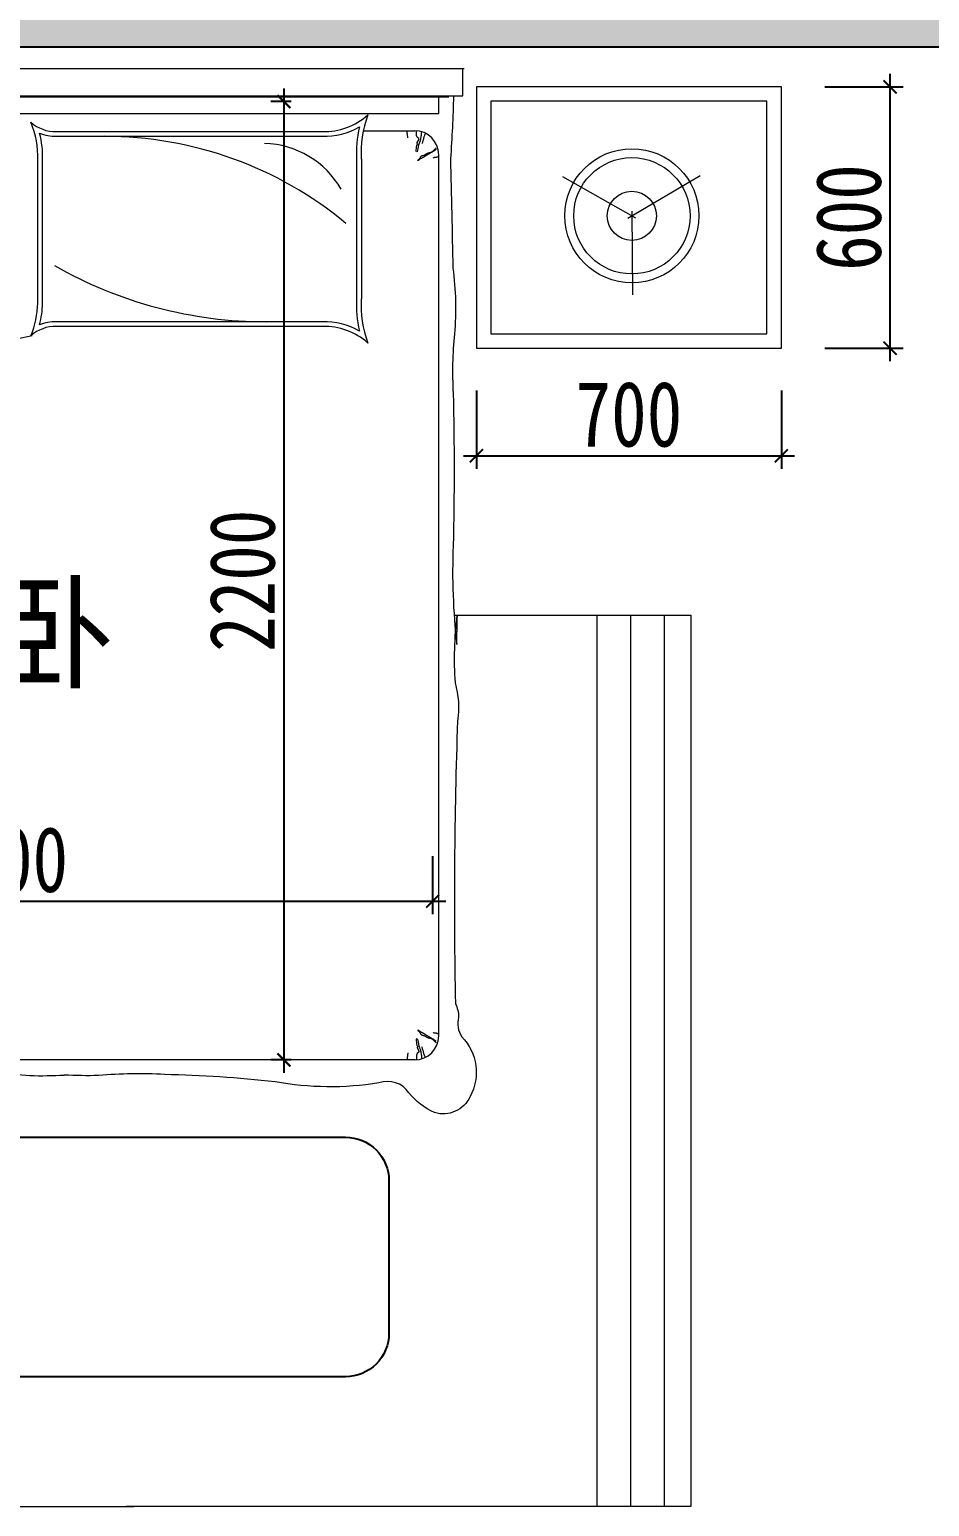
# Model space of a CAD drawing. Header units: millimetres. Extents: x -41640 to 3079702, y -5257903 to 68462.
# Drawn here: x -35154 to -33088, y 47107 to 50497 of the extents above; entities that cross this region are included whole.
import ezdxf

# ---------------------------------------------------------------- set-up
doc = ezdxf.new("R2010")
doc.units = ezdxf.units.MM
doc.header["$LTSCALE"] = 10
doc.layers.get('0').update_dxf_attribs({"color": 255})
doc.layers.get('Defpoints').update_dxf_attribs({"color": 255})
doc.layers.add('0008原建筑墙柱体', color=145, linetype='Continuous')
doc.layers.add('WALL', color=255, linetype='Continuous')
doc.layers.add('FURNITURE', color=2, linetype='Continuous', lineweight=5)
doc.styles.add('(图框)宋体', font='', dxfattribs={"width": 0.8})
doc.styles.get("Standard").update_dxf_attribs({"font": ''})
doc.styles.add('邓林', font='simhei.ttf')
doc.styles.get('(图框)宋体').set_extended_font_data('SimSun')
doc.styles.get('Standard').set_extended_font_data('SimSun')
doc.dimstyles.get("Standard").update_dxf_attribs({"dimtxt": 0.18, "dimasz": 0.18, "dimexe": 0.18, "dimexo": 0.0625, "dimgap": 0.09, "dimtad": 0, "dimtih": 1, "dimtoh": 1, "dimdec": 4, "dimzin": 0, "dimdsep": 46, "dimtxsty": 'Standard', "dimcen": 0.09, "dimadec": 0, "dimazin": 0, "dimtfac": 1, "dimtdec": 4, "dimtofl": 0, "dimtmove": 0, "dimatfit": 3, "dimfxl": 1, "dimtolj": 1, "dimtzin": 0, "dimarcsym": 0})

# ---------------------------------------------------------------- blocks, each defined once
blk = doc.blocks.new('_ArchTick')
at = {"color": 0, "linetype": 'ByBlock', "const_width": 0.15}
blk.add_lwpolyline([(-0.5, -0.5), (0.5, 0.5)], dxfattribs=at)
blk = doc.blocks.new('*D447')
at = {"color": 250, "lineweight": -2}
for p, q in [((-36228.6, 48597.1), (-36228.6, 48466.4)), ((-34228.4, 48599.7), (-34228.4, 48466.4)), ((-36258.6, 48496.4), (-34198.4, 48496.4))]:
    blk.add_line(p, q, dxfattribs=at)
at = {"layer": 'Defpoints', "color": 0, "lineweight": 30}
for p in [(-36228.6, 48627.1), (-34228.4, 48629.7), (-34228.4, 48496.4)]:
    blk.add_point(p, dxfattribs=at)
at = {"color": 250, "lineweight": -2, "xscale": 30, "yscale": 30, "zscale": 30, "rotation": 180}
blk.add_blockref('_ArchTick', (-36228.6, 48496.4), dxfattribs=at)
at = {"color": 250, "lineweight": -2, "xscale": 30, "yscale": 30, "zscale": 30}
blk.add_blockref('_ArchTick', (-34228.4, 48496.4), dxfattribs=at)
at = {"color": 45, "insert": (-35228.5, 48591.4), "char_height": 150, "attachment_point": 5, "style": '(图框)宋体', "bg_fill": 3, "box_fill_scale": 1.1, "bg_fill_color": 256, "bg_fill_true_color": 13158600, "bg_fill_transparency": 6184972}
blk.add_mtext('2000', dxfattribs=at)
blk = doc.blocks.new('_Dot')
at = {"color": 0, "linetype": 'ByBlock', "lineweight": -2}
blk.add_line((-0.5, 0), (-1, 0), dxfattribs=at)
at = {"color": 0, "linetype": 'ByBlock', "const_width": 0.5}
blk.add_lwpolyline([(-0.25, 0, 1), (0.25, 0, 1)], format="xyb", close=True, dxfattribs=at)
blk = doc.blocks.new('DOT')
at = {"color": 0, "linetype": 'ByBlock'}
blk.add_line((-0.35, 0), (-1, 0), dxfattribs=at)
at = {"color": 0, "linetype": 'ByBlock', "const_width": 0.35}
blk.add_lwpolyline([(-0.175, 0, 1), (0.175, 0, 1)], format="xyb", close=True, dxfattribs=at)
blk = doc.blocks.new('*D448')
at = {"color": 250, "lineweight": -2}
for p, q in [((-34569.8, 50362), (-34569.8, 48102.1)), ((-34553.4, 50332), (-34599.8, 50332)), ((-34553.4, 48132.1), (-34599.8, 48132.1))]:
    blk.add_line(p, q, dxfattribs=at)
at = {"layer": 'Defpoints', "color": 0, "lineweight": 30}
for p in [(-34523.4, 50332), (-34569.8, 48132.1), (-34523.4, 48132.1)]:
    blk.add_point(p, dxfattribs=at)
at = {"color": 250, "lineweight": -2, "xscale": 30, "yscale": 30, "zscale": 30}
for p, rotation in [((-34569.8, 50332), 90), ((-34569.8, 48132.1), 270)]:
    blk.add_blockref('_ArchTick', p, dxfattribs=dict(at, rotation=rotation))
at = {"color": 45, "insert": (-34664.8, 49232), "char_height": 150, "attachment_point": 5, "rotation": 90, "style": '(图框)宋体', "bg_fill": 3, "box_fill_scale": 1.1, "bg_fill_color": 256, "bg_fill_true_color": 13158600, "bg_fill_transparency": 14102652}
blk.add_mtext('2200', dxfattribs=at)
blk = doc.blocks.new('*D557')
at = {"color": 250, "lineweight": -2}
for p, q in [((-34127.9, 49668.9), (-34127.9, 49488.9)), ((-33427.9, 49668.9), (-33427.9, 49488.9)), ((-34157.9, 49518.9), (-33397.9, 49518.9))]:
    blk.add_line(p, q, dxfattribs=at)
at = {"layer": 'Defpoints', "color": 0, "lineweight": 30}
for p in [(-34127.9, 49765.8), (-33427.9, 49765.8), (-33427.9, 49518.9)]:
    blk.add_point(p, dxfattribs=at)
at = {"color": 250, "lineweight": -2, "xscale": 30, "yscale": 30, "zscale": 30, "rotation": 180}
blk.add_blockref('_ArchTick', (-34127.9, 49518.9), dxfattribs=at)
at = {"color": 250, "lineweight": -2, "xscale": 30, "yscale": 30, "zscale": 30}
blk.add_blockref('_ArchTick', (-33427.9, 49518.9), dxfattribs=at)
at = {"color": 45, "insert": (-33777.9, 49613.9), "char_height": 150, "attachment_point": 5, "style": '(图框)宋体', "bg_fill": 3, "box_fill_scale": 1.1, "bg_fill_color": 256, "bg_fill_true_color": 13158600, "bg_fill_transparency": 0}
blk.add_mtext('700', dxfattribs=at)
blk = doc.blocks.new('*D559')
at = {"color": 250, "lineweight": -2}
for p, q in [((-33178.3, 49735.8), (-33178.3, 50395.8)), ((-33328.3, 50365.8), (-33148.3, 50365.8)), ((-33328.3, 49765.8), (-33148.3, 49765.8))]:
    blk.add_line(p, q, dxfattribs=at)
at = {"layer": 'Defpoints', "color": 0, "lineweight": 30}
for p in [(-33427.9, 50365.8), (-33178.3, 50365.8), (-33427.9, 49765.8)]:
    blk.add_point(p, dxfattribs=at)
at = {"color": 250, "lineweight": -2, "xscale": 30, "yscale": 30, "zscale": 30}
for p, rotation in [((-33178.3, 50365.8), 90), ((-33178.3, 49765.8), 270)]:
    blk.add_blockref('_ArchTick', p, dxfattribs=dict(at, rotation=rotation))
at = {"color": 45, "insert": (-33273.3, 50065.8), "char_height": 150, "attachment_point": 5, "rotation": 90, "style": '(图框)宋体', "bg_fill": 3, "box_fill_scale": 1.1, "bg_fill_color": 256, "bg_fill_true_color": 13158600, "bg_fill_transparency": 14103168}
blk.add_mtext('600', dxfattribs=at)

msp = doc.modelspace()

# ---------------------------------------------------------------- hatches: boundary and pattern name
at = {"layer": '0008原建筑墙柱体'}
h = msp.add_hatch(color=252, dxfattribs=at)
h.paths.add_polyline_path([(-32886.1, 50657), (-37811.3, 50657), (-37811.3, 49327), (-37571.3, 49327), (-37571.3, 50457), (-32886.1, 50457)])
h.paths.add_polyline_path([(-30071.1, 50657), (-31556.1, 50657), (-31556.1, 50457), (-30071.1, 50457)])

# ---------------------------------------------------------------- linework, layer by layer
at = {"color": 7}
msp.add_line((-32886.1, 50457), (-37571.3, 50457), dxfattribs=at)
at = {"color": 45, "ltscale": 0.5}
msp.add_lwpolyline([(-36028.7, 47954.6), (-34428.7, 47954.6, -0.414214), (-34328.7, 47854.6), (-34328.7, 47504.6, -0.414214), (-34428.7, 47404.6), (-36028.7, 47404.6, -0.414214), (-36128.7, 47504.6), (-36128.7, 47854.6, -0.414214)], format="xyb", close=True, dxfattribs=at)
at = {"layer": 'FURNITURE', "color": 45}
for p, q in [((-34159.4, 50345.1), (-34159.4, 50408)), ((-34159.4, 50345.1), (-34159.4, 50408)), ((-36304, 50345.1), (-34159.4, 50345.1)), ((-33762.2, 50064.7), (-33929.2, 50159.3)), ((-33780, 50064.6), (-33614.5, 50162)), ((-33771.2, 50080.1), (-33769.6, 49888.1)), ((-33771.2, 50080.1), (-33769.6, 49888.1))]:
    msp.add_line(p, q, dxfattribs=at)
at = {"layer": 'FURNITURE', "color": 8}
for p, q in [((-36249, 50342.9), (-34214.4, 50342.9)), ((-36226, 50342.9), (-34191.4, 50342.9)), ((-34214.4, 50304.7), (-34214.4, 50342.9)), ((-34214.4, 50304.7), (-34214.4, 50342.9)), ((-36249, 50304.7), (-34214.4, 50304.7)), ((-36249, 50304.7), (-34214.4, 50304.7)), ((-35092.2, 50263.2), (-34481.4, 50263.2)), ((-35092.2, 50263.2), (-34481.4, 50263.2)), ((-35092.2, 50252.3), (-34481.4, 50252.3)), ((-35092.2, 50252.3), (-34481.4, 50252.3)), ((-34387.4, 50265), (-34269.4, 50265)), ((-34387.4, 50265), (-34269.4, 50265)), ((-35134.7, 49869.4), (-35134.7, 50197.8)), ((-35134.7, 49869.4), (-35134.7, 50197.8)), ((-35123.8, 49869.4), (-35123.8, 50197.8)), ((-35123.8, 49869.4), (-35123.8, 50197.8)), ((-34403, 50199.6), (-34403, 49879.4)), ((-34403, 50199.6), (-34403, 49879.4)), ((-34392.1, 50199.6), (-34392.1, 49879.4)), ((-34392.1, 50199.6), (-34392.1, 49879.4)), ((-34214.4, 48187.1), (-34214.4, 50210)), ((-34481.4, 49826.7), (-35092.2, 49826.7)), ((-34481.4, 49826.7), (-35092.2, 49826.7)), ((-34481.4, 49815.8), (-35092.2, 49815.8)), ((-34481.4, 49815.8), (-35092.2, 49815.8)), ((-33850.4, 47106.9, -35992.1), (-33850.4, 49153.2)), ((-33850.4, 49143.1, -193.2), (-33850.4, 49153.2)), ((-33773.4, 47106.9, -35992.1), (-33773.4, 49153.2)), ((-33696.4, 47106.9, -35992.1), (-33696.4, 49153.2, 2637.1)), ((-34269.4, 48132.1), (-36194, 48132.1))]:
    msp.add_line(p, q, dxfattribs=at)
at = {"layer": 'FURNITURE', "color": 45}
for points in [[(-36301, 50408), (-34156.4, 50408)], [(-36293.1, 49153.2), (-36829.7, 49153.2), (-36829.7, 47106.9), (-34914.4, 47106.9)], [(-34179.1, 49153.2), (-33635.7, 49153.2), (-33635.7, 47106.9), (-34932.3, 47106.9)]]:
    msp.add_lwpolyline(points, dxfattribs=at)
msp.add_lwpolyline([(-33427.9, 49765.8), (-33427.9, 50365.8), (-34127.9, 50365.8), (-34127.9, 49765.8)], close=True, dxfattribs=at)
for points in [[(-36275.2, 50345.1, 0.011146), (-36275.9, 50201, 0.00267), (-36281.2, 49949.6, 0.05901), (-36284.8, 49798.9, -0.038458), (-36282, 49662.8, 0.012355), (-36282, 49312.5, -0.039412), (-36290.6, 49085.9, 0.017638), (-36285.7, 49240.3, 0.063424), (-36285.4, 49106.9, 0.02983), (-36285.4, 48996.3, 0.194142), (-36285.4, 48949.9, 1.099833), (-36281.2, 48952.9, -0.012601), (-36287.1, 48261.5, 0.116259), (-36294.5, 48230.1, -0.211134), (-36313.1, 48185, 0.331962), (-36320.8, 48047.7, 0.37589), (-36239.1, 48011.1, 0.123892), (-36180.4, 48056.7, -0.105458), (-35946.7, 48079.1, 0.057481), (-35592.8, 48081.8, -0.018841), (-35304.4, 48098.4, -0.036947), (-35152.8, 48096.2, 0.022047), (-35074, 48097.3)], [(-34180.5, 50345.1, -0.011144), (-34187.5, 50201, -0.00267), (-34182.2, 49949.6, -0.05901), (-34178.5, 49798.9, 0.038458), (-34181.3, 49662.8, -0.012355), (-34181.3, 49312.5, 0.039412), (-34172.8, 49085.9, -0.007679), (-34171.5, 49153.2, -0.007679)], [(-34172.6, 49153.2, 0.047674), (-34177, 48997.6, -0.107642), (-34171.2, 48910.7, 0.013419), (-34176.3, 48261.5, -0.116259), (-34168.9, 48230.1, 0.225197), (-34161.3, 48185, -0.329446), (-34142.6, 48047.7, -0.37589), (-34224.2, 48011.1, -0.123892), (-34282.9, 48056.7, 0.342539), (-34351.7, 48079.1, -0.085292), (-34590.1, 48081.8, 0.021432), (-34843.6, 48098.4, 0.036947), (-34995.2, 48096.2, -0.022047), (-35074, 48097.3)]]:
    msp.add_lwpolyline(points, format="xyb", dxfattribs=at)
at = {"layer": 'FURNITURE', "color": 8}
msp.add_lwpolyline([(-33460.9, 49798.8), (-33460.9, 50332.8), (-34094.9, 50332.8), (-34094.9, 49798.8)], close=True, dxfattribs=at)
for points in [[(-34285.1, 50248.8), (-34285.6, 50250.8), (-34286.1, 50252.8), (-34286.3, 50254.9), (-34286.5, 50256.9), (-34286.7, 50258.9), (-34286.7, 50260.9), (-34286.7, 50262.9), (-34286.7, 50265)], [(-34285.1, 50248.8), (-34285.6, 50250.8), (-34286.1, 50252.8), (-34286.3, 50254.9), (-34286.5, 50256.9), (-34286.7, 50258.9), (-34286.7, 50260.9), (-34286.7, 50262.9), (-34286.7, 50265)], [(-34262.9, 50217.1), (-34265.3, 50216.5), (-34266.4, 50218.2), (-34266.4, 50218.2), (-34265.1, 50227.5), (-34264.4, 50231.8), (-34262.9, 50233.1), (-34263.6, 50237.7), (-34260.3, 50243.9), (-34260.3, 50246.9), (-34264.2, 50250.6), (-34265.1, 50253.8), (-34265.3, 50255.6), (-34265.3, 50264.8), (-34265.3, 50263.1)], [(-34262.9, 50217.1), (-34265.3, 50216.5), (-34266.4, 50218.2), (-34266.4, 50218.2), (-34265.1, 50227.5), (-34264.4, 50231.8), (-34262.9, 50233.1), (-34263.6, 50237.7), (-34260.3, 50243.9), (-34260.3, 50246.9), (-34264.2, 50250.6), (-34265.1, 50253.8), (-34265.3, 50255.6), (-34265.3, 50264.8), (-34265.3, 50263.1)], [(-34262.9, 50217.1), (-34261.7, 50223.6), (-34260.7, 50228.7), (-34259.8, 50232.5), (-34259, 50235.3), (-34258.4, 50237.3), (-34257.9, 50238.6), (-34257.5, 50239.5), (-34257.1, 50240.2), (-34256.8, 50240.8), (-34256.6, 50241.4), (-34256.4, 50242.1), (-34256.3, 50242.7), (-34256.2, 50243.3), (-34256.1, 50244), (-34256, 50244.7), (-34255.9, 50245.5), (-34255.7, 50246.3), (-34255.6, 50247.3), (-34255.4, 50248.6), (-34255.1, 50250.2), (-34254.8, 50252.3), (-34254.3, 50255), (-34253.8, 50258.4), (-34253, 50262.5)], [(-34262.9, 50217.1), (-34261.7, 50223.6), (-34260.7, 50228.7), (-34259.8, 50232.5), (-34259, 50235.3), (-34258.4, 50237.3), (-34257.9, 50238.6), (-34257.5, 50239.5), (-34257.1, 50240.2), (-34256.8, 50240.8), (-34256.6, 50241.4), (-34256.4, 50242.1), (-34256.3, 50242.7), (-34256.2, 50243.3), (-34256.1, 50244), (-34256, 50244.7), (-34255.9, 50245.5), (-34255.7, 50246.3), (-34255.6, 50247.3), (-34255.4, 50248.6), (-34255.1, 50250.2), (-34254.8, 50252.3), (-34254.3, 50255), (-34253.8, 50258.4), (-34253, 50262.5)], [(-34245, 50259.2), (-34246.1, 50256.7), (-34247, 50254.5), (-34247.7, 50252.5), (-34248.3, 50250.8), (-34248.7, 50249.2), (-34249.1, 50247.8), (-34249.4, 50246.6), (-34249.7, 50245.4), (-34249.9, 50244.3), (-34250.2, 50243.2), (-34250.6, 50242.1), (-34251, 50241), (-34251.4, 50239.7), (-34251.9, 50238.3), (-34252.6, 50236.6), (-34253.3, 50234.7)], [(-34245, 50259.2), (-34246.1, 50256.7), (-34247, 50254.5), (-34247.7, 50252.5), (-34248.3, 50250.8), (-34248.7, 50249.2), (-34249.1, 50247.8), (-34249.4, 50246.6), (-34249.7, 50245.4), (-34249.9, 50244.3), (-34250.2, 50243.2), (-34250.6, 50242.1), (-34251, 50241), (-34251.4, 50239.7), (-34251.9, 50238.3), (-34252.6, 50236.6), (-34253.3, 50234.7)], [(-34220.4, 50222.1), (-34221.8, 50221.1), (-34223, 50220.2), (-34224.1, 50219.5), (-34225, 50218.9), (-34225.8, 50218.5), (-34226.5, 50218.1), (-34227.2, 50217.7), (-34227.8, 50217.4), (-34228.4, 50217.1), (-34228.9, 50216.9), (-34229.4, 50216.6), (-34229.9, 50216.3), (-34230.3, 50216), (-34230.8, 50215.7), (-34231.3, 50215.4), (-34231.7, 50215.1), (-34232.2, 50214.8), (-34232.7, 50214.5), (-34233.2, 50214.2), (-34233.8, 50213.9), (-34234.3, 50213.5), (-34234.9, 50213.2), (-34235.6, 50212.8), (-34236.2, 50212.4), (-34237, 50211.9), (-34237.7, 50211.5), (-34238.5, 50211), (-34239.3, 50210.6), (-34240.1, 50210.1), (-34240.9, 50209.6), (-34241.7, 50209.1), (-34242.5, 50208.7), (-34243.2, 50208.2), (-34243.9, 50207.8), (-34244.5, 50207.3), (-34245.2, 50206.9), (-34245.8, 50206.5), (-34246.4, 50206.1), (-34247, 50205.8), (-34247.6, 50205.4), (-34248.1, 50205), (-34248.7, 50204.7), (-34249.3, 50204.3), (-34249.9, 50204), (-34250.5, 50203.7), (-34251.1, 50203.3), (-34251.7, 50203), (-34252.3, 50202.7), (-34252.9, 50202.4), (-34253.6, 50202), (-34254.3, 50201.7), (-34254.9, 50201.4), (-34255.6, 50201), (-34256.2, 50200.7), (-34256.8, 50200.3), (-34257.4, 50199.9), (-34257.9, 50199.5), (-34258.4, 50199.1), (-34258.9, 50198.7), (-34259.4, 50198.3), (-34259.8, 50198), (-34260.3, 50197.6), (-34260.7, 50197.4), (-34261.1, 50197.1), (-34261.5, 50197), (-34261.8, 50196.9), (-34262.1, 50196.9), (-34262.4, 50196.9), (-34262.6, 50197), (-34262.7, 50197.1), (-34262.6, 50197.3), (-34262.5, 50197.5), (-34262.2, 50197.7), (-34261.8, 50198), (-34261.3, 50198.3), (-34260.8, 50198.7), (-34260.2, 50199.2), (-34259.6, 50199.7), (-34259, 50200.3), (-34258.4, 50200.9), (-34257.9, 50201.6), (-34257.5, 50202.4), (-34257, 50203.2), (-34256.6, 50204), (-34256.2, 50204.8), (-34255.7, 50205.6), (-34255.2, 50206.2), (-34254.6, 50206.8), (-34254, 50207.2), (-34253.2, 50207.6), (-34252.4, 50207.9), (-34251.6, 50208.1), (-34250.7, 50208.4), (-34249.8, 50208.6), (-34248.9, 50208.9), (-34248, 50209.2), (-34247, 50209.7), (-34246.1, 50210.1), (-34245.2, 50210.7), (-34244.3, 50211.2), (-34243.4, 50211.8), (-34242.5, 50212.4), (-34241.5, 50212.9), (-34240.5, 50213.3), (-34239.5, 50213.7), (-34238.4, 50214.1), (-34237.4, 50214.3), (-34236.3, 50214.6), (-34235.3, 50214.8), (-34234.4, 50215), (-34233.4, 50215.2), (-34232.6, 50215.4), (-34231.9, 50215.6), (-34231.2, 50215.8), (-34230.6, 50216.1), (-34230.1, 50216.3), (-34229.6, 50216.6), (-34229.1, 50216.9), (-34228.7, 50217.2), (-34228.3, 50217.5), (-34228, 50217.9), (-34227.6, 50218.3), (-34227.2, 50218.6), (-34226.9, 50219), (-34226.5, 50219.4), (-34226.1, 50219.8), (-34225.7, 50220.2), (-34225.3, 50220.7), (-34224.8, 50221.1), (-34224.3, 50221.5), (-34223.8, 50222), (-34223.2, 50222.6), (-34222.6, 50223.2), (-34221.9, 50223.9), (-34221.2, 50224.7), (-34220.4, 50225.6)], [(-34220.4, 50222.1), (-34221.8, 50221.1), (-34223, 50220.2), (-34224.1, 50219.5), (-34225, 50218.9), (-34225.8, 50218.5), (-34226.5, 50218.1), (-34227.2, 50217.7), (-34227.8, 50217.4), (-34228.4, 50217.1), (-34228.9, 50216.9), (-34229.4, 50216.6), (-34229.9, 50216.3), (-34230.3, 50216), (-34230.8, 50215.7), (-34231.3, 50215.4), (-34231.7, 50215.1), (-34232.2, 50214.8), (-34232.7, 50214.5), (-34233.2, 50214.2), (-34233.8, 50213.9), (-34234.3, 50213.5), (-34234.9, 50213.2), (-34235.6, 50212.8), (-34236.2, 50212.4), (-34237, 50211.9), (-34237.7, 50211.5), (-34238.5, 50211), (-34239.3, 50210.6), (-34240.1, 50210.1), (-34240.9, 50209.6), (-34241.7, 50209.1), (-34242.5, 50208.7), (-34243.2, 50208.2), (-34243.9, 50207.8), (-34244.5, 50207.3), (-34245.2, 50206.9), (-34245.8, 50206.5), (-34246.4, 50206.1), (-34247, 50205.8), (-34247.6, 50205.4), (-34248.1, 50205), (-34248.7, 50204.7), (-34249.3, 50204.3), (-34249.9, 50204), (-34250.5, 50203.7), (-34251.1, 50203.3), (-34251.7, 50203), (-34252.3, 50202.7), (-34252.9, 50202.4), (-34253.6, 50202), (-34254.3, 50201.7), (-34254.9, 50201.4), (-34255.6, 50201), (-34256.2, 50200.7), (-34256.8, 50200.3), (-34257.4, 50199.9), (-34257.9, 50199.5), (-34258.4, 50199.1), (-34258.9, 50198.7), (-34259.4, 50198.3), (-34259.8, 50198), (-34260.3, 50197.6), (-34260.7, 50197.4), (-34261.1, 50197.1), (-34261.5, 50197), (-34261.8, 50196.9), (-34262.1, 50196.9), (-34262.4, 50196.9), (-34262.6, 50197), (-34262.7, 50197.1), (-34262.6, 50197.3), (-34262.5, 50197.5), (-34262.2, 50197.7), (-34261.8, 50198), (-34261.3, 50198.3), (-34260.8, 50198.7), (-34260.2, 50199.2), (-34259.6, 50199.7), (-34259, 50200.3), (-34258.4, 50200.9), (-34257.9, 50201.6), (-34257.5, 50202.4), (-34257, 50203.2), (-34256.6, 50204), (-34256.2, 50204.8), (-34255.7, 50205.6), (-34255.2, 50206.2), (-34254.6, 50206.8), (-34254, 50207.2), (-34253.2, 50207.6), (-34252.4, 50207.9), (-34251.6, 50208.1), (-34250.7, 50208.4), (-34249.8, 50208.6), (-34248.9, 50208.9), (-34248, 50209.2), (-34247, 50209.7), (-34246.1, 50210.1), (-34245.2, 50210.7), (-34244.3, 50211.2), (-34243.4, 50211.8), (-34242.5, 50212.4), (-34241.5, 50212.9), (-34240.5, 50213.3), (-34239.5, 50213.7), (-34238.4, 50214.1), (-34237.4, 50214.3), (-34236.3, 50214.6), (-34235.3, 50214.8), (-34234.4, 50215), (-34233.4, 50215.2), (-34232.6, 50215.4), (-34231.9, 50215.6), (-34231.2, 50215.8), (-34230.6, 50216.1), (-34230.1, 50216.3), (-34229.6, 50216.6), (-34229.1, 50216.9), (-34228.7, 50217.2), (-34228.3, 50217.5), (-34228, 50217.9), (-34227.6, 50218.3), (-34227.2, 50218.6), (-34226.9, 50219), (-34226.5, 50219.4), (-34226.1, 50219.8), (-34225.7, 50220.2), (-34225.3, 50220.7), (-34224.8, 50221.1), (-34224.3, 50221.5), (-34223.8, 50222), (-34223.2, 50222.6), (-34222.6, 50223.2), (-34221.9, 50223.9), (-34221.2, 50224.7), (-34220.4, 50225.6)], [(-34214.4, 50206.6), (-34215.7, 50205.7), (-34216.8, 50204.9), (-34217.8, 50204.4), (-34218.6, 50204.1), (-34219.3, 50203.9), (-34219.9, 50203.8), (-34220.4, 50203.7), (-34220.9, 50203.7), (-34221.4, 50203.7), (-34221.9, 50203.7), (-34222.4, 50203.7), (-34222.9, 50203.7), (-34223.4, 50203.6), (-34223.9, 50203.5), (-34224.4, 50203.4), (-34224.9, 50203.3), (-34225.4, 50203.1), (-34225.9, 50202.9), (-34226.3, 50202.7), (-34226.8, 50202.5), (-34227.1, 50202.4), (-34227.4, 50202.2), (-34227.6, 50202.1), (-34227.6, 50202.1)], [(-34214.4, 50206.6), (-34215.7, 50205.7), (-34216.8, 50204.9), (-34217.8, 50204.4), (-34218.6, 50204.1), (-34219.3, 50203.9), (-34219.9, 50203.8), (-34220.4, 50203.7), (-34220.9, 50203.7), (-34221.4, 50203.7), (-34221.9, 50203.7), (-34222.4, 50203.7), (-34222.9, 50203.7), (-34223.4, 50203.6), (-34223.9, 50203.5), (-34224.4, 50203.4), (-34224.9, 50203.3), (-34225.4, 50203.1), (-34225.9, 50202.9), (-34226.3, 50202.7), (-34226.8, 50202.5), (-34227.1, 50202.4), (-34227.4, 50202.2), (-34227.6, 50202.1), (-34227.6, 50202.1)], [(-34262.9, 48179.9), (-34265.3, 48180.5), (-34266.4, 48178.8), (-34266.4, 48178.8), (-34265.1, 48169.5), (-34264.4, 48165.2), (-34262.9, 48163.9), (-34263.6, 48159.4), (-34260.3, 48153.1), (-34260.3, 48150.1), (-34264.2, 48146.4), (-34265.1, 48143.2), (-34265.3, 48141.5), (-34265.3, 48132.2), (-34265.3, 48133.9)], [(-34262.9, 48179.9), (-34265.3, 48180.5), (-34266.4, 48178.8), (-34266.4, 48178.8), (-34265.1, 48169.5), (-34264.4, 48165.2), (-34262.9, 48163.9), (-34263.6, 48159.4), (-34260.3, 48153.1), (-34260.3, 48150.1), (-34264.2, 48146.4), (-34265.1, 48143.2), (-34265.3, 48141.5), (-34265.3, 48132.2), (-34265.3, 48133.9)], [(-34262.9, 48179.9), (-34261.7, 48173.4), (-34260.7, 48168.3), (-34259.8, 48164.5), (-34259, 48161.7), (-34258.4, 48159.7), (-34257.9, 48158.4), (-34257.5, 48157.5), (-34257.1, 48156.8), (-34256.8, 48156.2), (-34256.6, 48155.6), (-34256.4, 48155), (-34256.3, 48154.4), (-34256.2, 48153.7), (-34256.1, 48153.1), (-34256, 48152.3), (-34255.9, 48151.6), (-34255.7, 48150.7), (-34255.6, 48149.7), (-34255.4, 48148.4), (-34255.1, 48146.8), (-34254.8, 48144.7), (-34254.3, 48142), (-34253.8, 48138.7), (-34253, 48134.6)], [(-34262.9, 48179.9), (-34261.7, 48173.4), (-34260.7, 48168.3), (-34259.8, 48164.5), (-34259, 48161.7), (-34258.4, 48159.7), (-34257.9, 48158.4), (-34257.5, 48157.5), (-34257.1, 48156.8), (-34256.8, 48156.2), (-34256.6, 48155.6), (-34256.4, 48155), (-34256.3, 48154.4), (-34256.2, 48153.7), (-34256.1, 48153.1), (-34256, 48152.3), (-34255.9, 48151.6), (-34255.7, 48150.7), (-34255.6, 48149.7), (-34255.4, 48148.4), (-34255.1, 48146.8), (-34254.8, 48144.7), (-34254.3, 48142), (-34253.8, 48138.7), (-34253, 48134.6)], [(-34220.4, 48174.9), (-34221.8, 48176), (-34223, 48176.8), (-34224.1, 48177.5), (-34225, 48178.1), (-34225.8, 48178.6), (-34226.5, 48179), (-34227.2, 48179.3), (-34227.8, 48179.6), (-34228.4, 48179.9), (-34228.9, 48180.2), (-34229.4, 48180.5), (-34229.9, 48180.8), (-34230.3, 48181), (-34230.8, 48181.3), (-34231.3, 48181.6), (-34231.7, 48181.9), (-34232.2, 48182.2), (-34232.7, 48182.5), (-34233.2, 48182.8), (-34233.8, 48183.2), (-34234.3, 48183.5), (-34234.9, 48183.9), (-34235.6, 48184.3), (-34236.2, 48184.7), (-34237, 48185.1), (-34237.7, 48185.6), (-34238.5, 48186), (-34239.3, 48186.5), (-34240.1, 48187), (-34240.9, 48187.4), (-34241.7, 48187.9), (-34242.5, 48188.4), (-34243.2, 48188.8), (-34243.9, 48189.3), (-34244.5, 48189.7), (-34245.2, 48190.1), (-34245.8, 48190.5), (-34246.4, 48190.9), (-34247, 48191.3), (-34247.6, 48191.7), (-34248.1, 48192), (-34248.7, 48192.4), (-34249.3, 48192.7), (-34249.9, 48193), (-34250.5, 48193.4), (-34251.1, 48193.7), (-34251.7, 48194), (-34252.3, 48194.3), (-34252.9, 48194.7), (-34253.6, 48195), (-34254.3, 48195.3), (-34254.9, 48195.7), (-34255.6, 48196), (-34256.2, 48196.4), (-34256.8, 48196.7), (-34257.4, 48197.1), (-34257.9, 48197.5), (-34258.4, 48197.9), (-34258.9, 48198.3), (-34259.4, 48198.7), (-34259.8, 48199.1), (-34260.3, 48199.4), (-34260.7, 48199.7), (-34261.1, 48199.9), (-34261.5, 48200), (-34261.8, 48200.1), (-34262.1, 48200.2), (-34262.4, 48200.1), (-34262.6, 48200.1), (-34262.7, 48199.9), (-34262.6, 48199.8), (-34262.5, 48199.6), (-34262.2, 48199.3), (-34261.8, 48199), (-34261.3, 48198.7), (-34260.8, 48198.3), (-34260.2, 48197.8), (-34259.6, 48197.3), (-34259, 48196.8), (-34258.4, 48196.1), (-34257.9, 48195.4), (-34257.5, 48194.6), (-34257, 48193.8), (-34256.6, 48193), (-34256.2, 48192.2), (-34255.7, 48191.5), (-34255.2, 48190.8), (-34254.6, 48190.2), (-34254, 48189.8), (-34253.2, 48189.4), (-34252.4, 48189.1), (-34251.6, 48188.9), (-34250.7, 48188.7), (-34249.8, 48188.4), (-34248.9, 48188.1), (-34248, 48187.8), (-34247, 48187.4), (-34246.1, 48186.9), (-34245.2, 48186.4), (-34244.3, 48185.8), (-34243.4, 48185.2), (-34242.5, 48184.7), (-34241.5, 48184.2), (-34240.5, 48183.7), (-34239.5, 48183.3), (-34238.4, 48183), (-34237.4, 48182.7), (-34236.3, 48182.4), (-34235.3, 48182.2), (-34234.4, 48182), (-34233.4, 48181.8), (-34232.6, 48181.7), (-34231.9, 48181.4), (-34231.2, 48181.2), (-34230.6, 48181), (-34230.1, 48180.7), (-34229.6, 48180.4), (-34229.1, 48180.1), (-34228.7, 48179.8), (-34228.3, 48179.5), (-34228, 48179.1), (-34227.6, 48178.8), (-34227.2, 48178.4), (-34226.9, 48178), (-34226.5, 48177.6), (-34226.1, 48177.2), (-34225.7, 48176.8), (-34225.3, 48176.4), (-34224.8, 48176), (-34224.3, 48175.5), (-34223.8, 48175), (-34223.2, 48174.5), (-34222.6, 48173.9), (-34221.9, 48173.2), (-34221.2, 48172.4), (-34220.4, 48171.5)], [(-34220.4, 48174.9), (-34221.8, 48176), (-34223, 48176.8), (-34224.1, 48177.5), (-34225, 48178.1), (-34225.8, 48178.6), (-34226.5, 48179), (-34227.2, 48179.3), (-34227.8, 48179.6), (-34228.4, 48179.9), (-34228.9, 48180.2), (-34229.4, 48180.5), (-34229.9, 48180.8), (-34230.3, 48181), (-34230.8, 48181.3), (-34231.3, 48181.6), (-34231.7, 48181.9), (-34232.2, 48182.2), (-34232.7, 48182.5), (-34233.2, 48182.8), (-34233.8, 48183.2), (-34234.3, 48183.5), (-34234.9, 48183.9), (-34235.6, 48184.3), (-34236.2, 48184.7), (-34237, 48185.1), (-34237.7, 48185.6), (-34238.5, 48186), (-34239.3, 48186.5), (-34240.1, 48187), (-34240.9, 48187.4), (-34241.7, 48187.9), (-34242.5, 48188.4), (-34243.2, 48188.8), (-34243.9, 48189.3), (-34244.5, 48189.7), (-34245.2, 48190.1), (-34245.8, 48190.5), (-34246.4, 48190.9), (-34247, 48191.3), (-34247.6, 48191.7), (-34248.1, 48192), (-34248.7, 48192.4), (-34249.3, 48192.7), (-34249.9, 48193), (-34250.5, 48193.4), (-34251.1, 48193.7), (-34251.7, 48194), (-34252.3, 48194.3), (-34252.9, 48194.7), (-34253.6, 48195), (-34254.3, 48195.3), (-34254.9, 48195.7), (-34255.6, 48196), (-34256.2, 48196.4), (-34256.8, 48196.7), (-34257.4, 48197.1), (-34257.9, 48197.5), (-34258.4, 48197.9), (-34258.9, 48198.3), (-34259.4, 48198.7), (-34259.8, 48199.1), (-34260.3, 48199.4), (-34260.7, 48199.7), (-34261.1, 48199.9), (-34261.5, 48200), (-34261.8, 48200.1), (-34262.1, 48200.2), (-34262.4, 48200.1), (-34262.6, 48200.1), (-34262.7, 48199.9), (-34262.6, 48199.8), (-34262.5, 48199.6), (-34262.2, 48199.3), (-34261.8, 48199), (-34261.3, 48198.7), (-34260.8, 48198.3), (-34260.2, 48197.8), (-34259.6, 48197.3), (-34259, 48196.8), (-34258.4, 48196.1), (-34257.9, 48195.4), (-34257.5, 48194.6), (-34257, 48193.8), (-34256.6, 48193), (-34256.2, 48192.2), (-34255.7, 48191.5), (-34255.2, 48190.8), (-34254.6, 48190.2), (-34254, 48189.8), (-34253.2, 48189.4), (-34252.4, 48189.1), (-34251.6, 48188.9), (-34250.7, 48188.7), (-34249.8, 48188.4), (-34248.9, 48188.1), (-34248, 48187.8), (-34247, 48187.4), (-34246.1, 48186.9), (-34245.2, 48186.4), (-34244.3, 48185.8), (-34243.4, 48185.2), (-34242.5, 48184.7), (-34241.5, 48184.2), (-34240.5, 48183.7), (-34239.5, 48183.3), (-34238.4, 48183), (-34237.4, 48182.7), (-34236.3, 48182.4), (-34235.3, 48182.2), (-34234.4, 48182), (-34233.4, 48181.8), (-34232.6, 48181.7), (-34231.9, 48181.4), (-34231.2, 48181.2), (-34230.6, 48181), (-34230.1, 48180.7), (-34229.6, 48180.4), (-34229.1, 48180.1), (-34228.7, 48179.8), (-34228.3, 48179.5), (-34228, 48179.1), (-34227.6, 48178.8), (-34227.2, 48178.4), (-34226.9, 48178), (-34226.5, 48177.6), (-34226.1, 48177.2), (-34225.7, 48176.8), (-34225.3, 48176.4), (-34224.8, 48176), (-34224.3, 48175.5), (-34223.8, 48175), (-34223.2, 48174.5), (-34222.6, 48173.9), (-34221.9, 48173.2), (-34221.2, 48172.4), (-34220.4, 48171.5)], [(-34214.4, 48190.4), (-34215.7, 48191.4), (-34216.8, 48192.1), (-34217.8, 48192.6), (-34218.6, 48193), (-34219.3, 48193.2), (-34219.9, 48193.3), (-34220.4, 48193.3), (-34220.9, 48193.3), (-34221.4, 48193.3), (-34221.9, 48193.3), (-34222.4, 48193.3), (-34222.9, 48193.4), (-34223.4, 48193.4), (-34223.9, 48193.5), (-34224.4, 48193.6), (-34224.9, 48193.7), (-34225.4, 48193.9), (-34225.9, 48194.1), (-34226.3, 48194.3), (-34226.8, 48194.5), (-34227.1, 48194.7), (-34227.4, 48194.8), (-34227.6, 48194.9), (-34227.6, 48195)], [(-34214.4, 48190.4), (-34215.7, 48191.4), (-34216.8, 48192.1), (-34217.8, 48192.6), (-34218.6, 48193), (-34219.3, 48193.2), (-34219.9, 48193.3), (-34220.4, 48193.3), (-34220.9, 48193.3), (-34221.4, 48193.3), (-34221.9, 48193.3), (-34222.4, 48193.3), (-34222.9, 48193.4), (-34223.4, 48193.4), (-34223.9, 48193.5), (-34224.4, 48193.6), (-34224.9, 48193.7), (-34225.4, 48193.9), (-34225.9, 48194.1), (-34226.3, 48194.3), (-34226.8, 48194.5), (-34227.1, 48194.7), (-34227.4, 48194.8), (-34227.6, 48194.9), (-34227.6, 48195)], [(-34285.1, 48148.2), (-34285.6, 48146.2), (-34286.1, 48144.2), (-34286.3, 48142.2), (-34286.5, 48140.2), (-34286.7, 48138.1), (-34286.7, 48136.1), (-34286.7, 48134.1), (-34286.7, 48132.1)], [(-34285.1, 48148.2), (-34285.6, 48146.2), (-34286.1, 48144.2), (-34286.3, 48142.2), (-34286.5, 48140.2), (-34286.7, 48138.1), (-34286.7, 48136.1), (-34286.7, 48134.1), (-34286.7, 48132.1)], [(-34245, 48137.8), (-34246.1, 48140.3), (-34247, 48142.5), (-34247.7, 48144.5), (-34248.3, 48146.3), (-34248.7, 48147.8), (-34249.1, 48149.2), (-34249.4, 48150.5), (-34249.7, 48151.6), (-34249.9, 48152.7), (-34250.2, 48153.8), (-34250.6, 48154.9), (-34251, 48156.1), (-34251.4, 48157.4), (-34251.9, 48158.8), (-34252.6, 48160.4), (-34253.3, 48162.3)], [(-34245, 48137.8), (-34246.1, 48140.3), (-34247, 48142.5), (-34247.7, 48144.5), (-34248.3, 48146.3), (-34248.7, 48147.8), (-34249.1, 48149.2), (-34249.4, 48150.5), (-34249.7, 48151.6), (-34249.9, 48152.7), (-34250.2, 48153.8), (-34250.6, 48154.9), (-34251, 48156.1), (-34251.4, 48157.4), (-34251.9, 48158.8), (-34252.6, 48160.4), (-34253.3, 48162.3)]]:
    msp.add_lwpolyline(points, dxfattribs=at)
at = {"layer": 'FURNITURE', "color": 45}
for radius in [154, 56.5]:
    msp.add_circle((-33771.1, 50069.8), radius, dxfattribs=at)
at = {"layer": 'FURNITURE', "color": 8}
msp.add_circle((-33771.1, 50069.8), 133.5, dxfattribs=at)
for centre, radius, start, end in [((-35345.3, 50203.7), 210.7, 358.3923, 22.6023), ((-35094.9, 50346.5), 83.3, 227.8595, 271.8012), ((-35345.3, 50203.7), 210.7, 358.3923, 22.6023), ((-35094.9, 50346.5), 83.3, 227.8595, 271.8012), ((-34477.3, 50414.5), 151.3, 268.4473, 311.5839), ((-34477.3, 50414.5), 151.3, 268.4473, 311.5839), ((-34144.9, 50214.6), 247.7, 159.515, 183.4755), ((-34144.9, 50214.6), 247.7, 159.515, 183.4755), ((-35345.3, 50203.7), 221.6, 358.3923, 14.5516), ((-35094.9, 50346.5), 94.2, 247.5713, 271.8012), ((-35345.3, 50203.7), 221.6, 358.3923, 14.5516), ((-35094.9, 50346.5), 94.2, 247.5713, 271.8012), ((-34982, 49382.6), 869.7, 50.3739, 89.9632), ((-34982, 49382.6), 869.7, 50.3739, 89.9632), ((-34477.3, 50414.5), 162.2, 268.4473, 299.8513), ((-34477.3, 50414.5), 162.2, 268.4473, 299.8513), ((-34144.9, 50214.6), 258.6, 166.7699, 183.4755), ((-34144.9, 50214.6), 258.6, 166.7699, 183.4755), ((-34269.4, 50210), 55, 0, 90), ((-34269.4, 50210), 55, 0, 90), ((-34620, 50027), 209, 29.7152, 88.3794), ((-34620, 50027), 209, 29.7152, 88.3794), ((-34611.8, 50801.3), 974.6, 240.1675, 270.1073), ((-34611.8, 50801.3), 974.6, 240.1675, 270.1073), ((-34144.9, 49864.4), 258.6, 176.5245, 193.2301), ((-34144.9, 49864.4), 258.6, 176.5245, 193.2301), ((-34144.9, 49864.4), 247.7, 176.5245, 200.485), ((-34144.9, 49864.4), 247.7, 176.5245, 200.485), ((-35345.3, 49875.3), 210.7, 337.3977, 358.3923), ((-35345.3, 49875.3), 210.7, 337.3977, 358.3923), ((-35345.3, 49875.3), 221.6, 345.4484, 358.3923), ((-35345.3, 49875.3), 221.6, 345.4484, 358.3923), ((-35094.9, 49732.5), 83.3, 88.1988, 132.1405), ((-35094.9, 49732.5), 83.3, 88.1988, 132.1405), ((-35094.9, 49732.5), 94.2, 88.1988, 112.4287), ((-35094.9, 49732.5), 94.2, 88.1988, 112.4287), ((-34477.3, 49664.6), 162.2, 60.1487, 91.5527), ((-34477.3, 49664.6), 162.2, 60.1487, 91.5527), ((-34477.3, 49664.6), 151.3, 48.4161, 91.5527), ((-34477.3, 49664.6), 151.3, 48.4161, 91.5527), ((-34435.1, 46372.2), 3495.5, 101.7579, 121.2592), ((-34435.1, 46372.2), 3495.5, 101.7579, 121.2592), ((-34269.4, 48187.1), 55, 270, 0), ((-34269.4, 48187.1), 55, 270, 0)]:
    msp.add_arc(centre, radius, start, end, dxfattribs=at)

# ---------------------------------------------------------------- texts
at = {"layer": 'WALL', "color": 45, "linetype": 'ByBlock', "insert": (-35533.9, 49217.7), "char_height": 211.2, "width": 1868.847, "attachment_point": 1, "style": '邓林'}
msp.add_mtext('{\\C45;主卧}', dxfattribs=at)

# ---------------------------------------------------------------- next in the draw order: dimensions: what is measured, and where the dimension line sits
at = {"color": 250}
for base, p1, p2, picture, middle in [((-33427.9, 49518.9), (-34127.9, 49765.8), (-33427.9, 49765.8), '*D557', (-33777.9, 49613.9)), ((-34228.4, 48496.4), (-36228.6, 48627.1), (-34228.4, 48629.7), '*D447', (-35228.5, 48591.4))]:
    dim = msp.add_linear_dim(base=base, p1=p1, p2=p2, dimstyle='Standard', override={"dimtxt": 150, "dimasz": 30, "dimexe": 30, "dimexo": 30, "dimgap": 20, "dimtad": 1, "dimtih": 0, "dimtoh": 0, "dimdec": 0, "dimzin": 8, "dimdsep": 44, "dimtxsty": '(图框)宋体', "dimblk": 'ArchTick', "dimcen": 0.6, "dimdle": 30, "dimclrd": 250, "dimclre": 250, "dimclrt": 45, "dimtdec": 0, "dimtofl": 1, "dimtmove": 1, "dimldrblk": 'DOT', "dimfxl": 150, "dimfxlon": 1, "dimtfill": 1, "dimtolj": 0, "dimtzin": 8, "dimarcsym": 1}, dxfattribs=at)
    dim.commit()
    dim.dimension.update_dxf_attribs({"geometry": picture, "text_midpoint": middle})

# ---------------------------------------------------------------- next in the draw order: dimensions: what is measured, and where the dimension line sits
for base, p1, p2, picture, middle in [((-33178.3, 50365.8), (-33427.9, 49765.8), (-33427.9, 50365.8), '*D559', (-33273.3, 50065.8)), ((-34569.8, 48132.1), (-34523.4, 50332), (-34523.4, 48132.1), '*D448', (-34664.8, 49232))]:
    dim = msp.add_linear_dim(base=base, p1=p1, p2=p2, angle=90, dimstyle='Standard', override={"dimtxt": 150, "dimasz": 30, "dimexe": 30, "dimexo": 30, "dimgap": 20, "dimtad": 1, "dimtih": 0, "dimtoh": 0, "dimdec": 0, "dimzin": 8, "dimdsep": 44, "dimtxsty": '(图框)宋体', "dimblk": 'ArchTick', "dimcen": 0.6, "dimdle": 30, "dimclrd": 250, "dimclre": 250, "dimclrt": 45, "dimtdec": 0, "dimtofl": 1, "dimtmove": 1, "dimldrblk": 'DOT', "dimfxl": 150, "dimfxlon": 1, "dimtfill": 1, "dimtolj": 0, "dimtzin": 8, "dimarcsym": 1}, dxfattribs=at)
    dim.commit()
    dim.dimension.update_dxf_attribs({"geometry": picture, "text_midpoint": middle})

doc.saveas('drawing.dxf')
